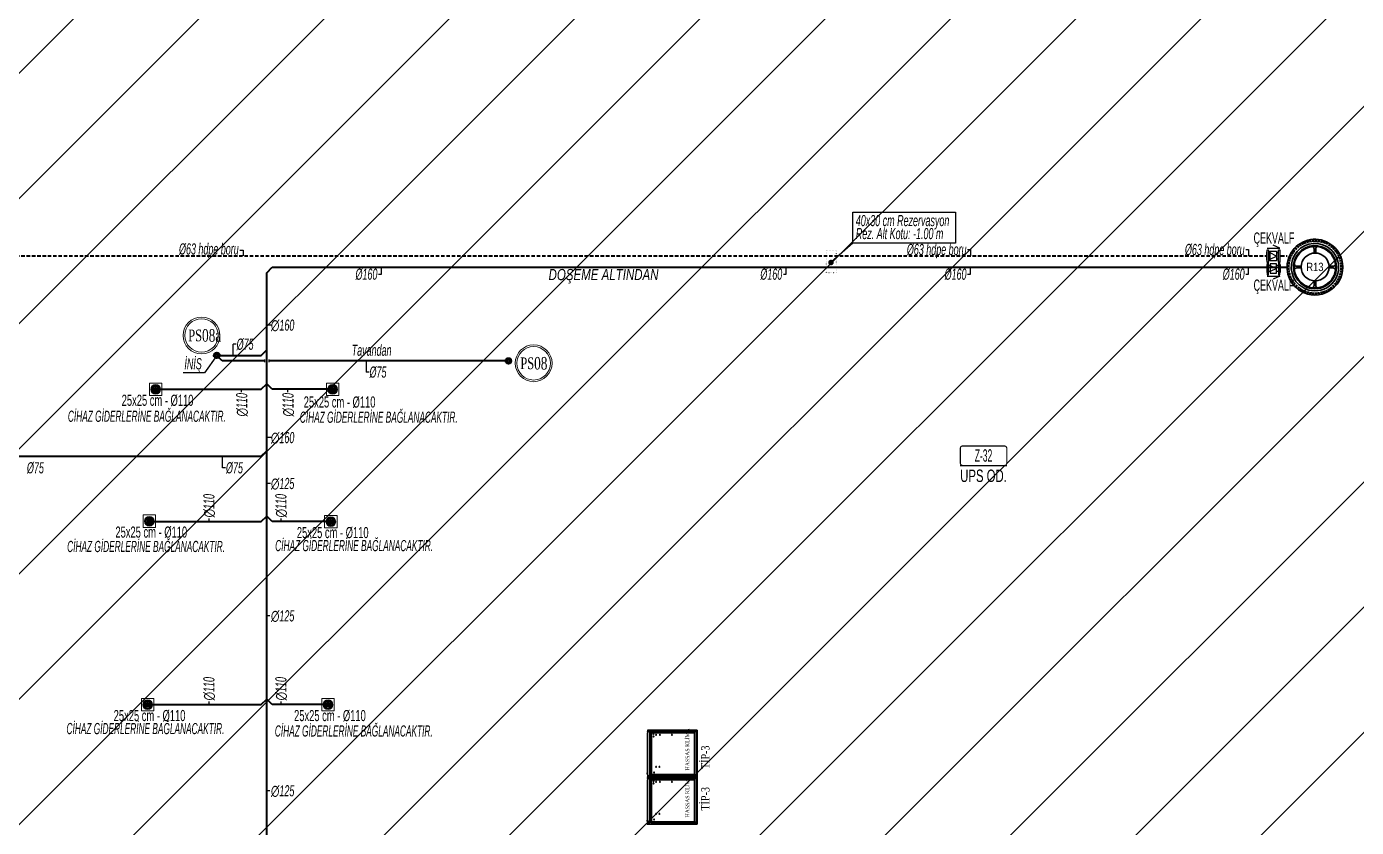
# Model space of a CAD drawing. Header units: centimetres. Extents: x 372964 to 529194, y 28783 to 59011.
# Drawn here: x 496101 to 498484, y 53580 to 55016 of the extents above; entities that cross this region are included whole.
import ezdxf
from ezdxf.enums import TextEntityAlignment as Align
from ezdxf.lldxf.tags import DXFTag

# ---------------------------------------------------------------- set-up
doc = ezdxf.new("R2010")
doc.units = ezdxf.units.CM
doc.linetypes.add('DASHED2', pattern=[9.525, 6.35, -3.175])
doc.linetypes.add('DOT', pattern=[0.25, 0, -0.25])
doc.layers.get('0').update_dxf_attribs({"lineweight": 9})
for name, color, linetype in [('-M-MAHAL-DEBILER', 7, 'Continuous'), ('-M-MAHAL-ETIKET-NOT', 7, 'Continuous'), ('-M-MAHAL-ETIKET-NOTM', 7, 'Continuous'), ('-M-MAHAL-ETK-', 7, 'Continuous'), ('-M-MAHAL-HAVA-DEGISIM', 7, 'Continuous'), ('-M-MAHAL-NO', 7, 'Continuous'), ('-M-MAHAL-NOM', 7, 'Continuous')]:
    doc.layers.add(name, color=color, linetype=linetype)
for name, color, linetype, lineweight in [('0-KRCN REZ.', 4, 'Continuous', 30), ('0-KRCN-HVL-SANTRAL', 11, 'Continuous', 30), ('0-KRCN-M_PİSSU', 111, 'Continuous', 5), ('0-KRCN-SHT-CİHAZ NOTU', 3, 'Continuous', 35), ('0-KRCN-SHT-PİSSU-BORU', 220, 'PISSU_LINE50', 40), ('0-KRCN-SHT-ROGAR', 151, 'Continuous', 35), ('0-KRCN-SHT-YAZI-KOLADI-PİSSU', 1, 'Continuous', 35), ('0-KRCN-SHT-YAZI-ÇAP-PİSSU', 41, 'Continuous', 30), ('0-KRCN-SHT-ÇEKVALF', 4, 'Continuous', 25), ('0-MEKANİK İSTERLER', 6, 'Continuous', 25), ('0-MEKANİK NOTLAR', 4, 'Continuous', 25)]:
    doc.layers.add(name, color=color, linetype=linetype, lineweight=lineweight)
doc.styles.add('-M-ISSO-TEXT-TTF', font='ARIALN.TTF')
doc.styles.add('-M-MHLETK-NOT', font='romans.shx', dxfattribs={"width": 0.7})
doc.styles.add('-M-MHLETK-TEXT', font='ARIALN.TTF', dxfattribs={"width": 0.7})
doc.styles.add('MUF', font='isocpeur.ttf')
doc.styles.get("Standard").update_dxf_attribs({"font": 'ISOCP.SHX'})
doc.styles.add('style2', font='ARIALN.TTF', dxfattribs={"height": 0.1})
doc.styles.add('TROMANT', font='arial.ttf', dxfattribs={"width": 0.8})
doc.styles.add('YAZI', font='times.ttf')
doc.styles.add('ÇAP', font='arial.ttf', dxfattribs={"height": 18})
doc.styles.add('ÇAP-2', font='ARIALNBI.TTF')
doc.linetypes.add('PISSU_LINE50', pattern='A,50,-10,["C",MUF,S=10,R=0,X=1,Y=-5],0', length=60)
tags = doc.linetypes.add('PİSSU', pattern='A,1.5,-0.2,[")",Standard,S=0.2,R=0,X=-0.04,Y=-0.1],-0.03', length=1.73).pattern_tags.tags
tags[15:16] = [DXFTag(74, 4), DXFTag(75, 0), DXFTag(340, '0'), DXFTag(46, 1.0), DXFTag(50, 0.0), DXFTag(44, 0.0), DXFTag(45, 0.0)]
tags[4:5] = [DXFTag(74, 4), DXFTag(75, 0), DXFTag(340, '0'), DXFTag(46, 1.0), DXFTag(50, 0.0), DXFTag(44, 0.0), DXFTag(45, 0.0)]

# ---------------------------------------------------------------- blocks, each defined once
blk = doc.blocks.new('M-MHLETK-YNG')
at = {"layer": '-M-MAHAL-ETIKET-NOTM', "color": 3, "style": '-M-ISSO-TEXT-TTF', "width": 0.8, "flags": 8}
blk.add_attdef('MAH-ADI2', text='', height=1.11, dxfattribs=at).set_placement((0, -2.55), align=Align.MIDDLE_CENTER)
at = {"layer": '-M-MAHAL-HAVA-DEGISIM', "style": '-M-MHLETK-NOT', "width": 0.5, "flags": 8}
blk.add_attdef('HAVADEG', text='', height=0.6, dxfattribs=at).set_placement((0, 3.61), align=Align.MIDDLE_CENTER)
blk.add_wipeout([(-2.08, 1.74), (2.08, 1.74), (2.08, 0), (-2.08, 0)]).dxf.layer = '-M-MAHAL-ETK-'
at = {"layer": '-M-MAHAL-ETK-', "color": 0}
for p, q in [((-2.08, 0), (2.08, 0)), ((-1.16, 0), (-1.16, 0))]:
    blk.add_line(p, q, dxfattribs=at)
blk.add_lwpolyline([(-1.88, 1.74, 0.1, 0.1, 0), (1.88, 1.74, 0.1, 0.1, -0.414214), (2.08, 1.54, 0.1, 0.1, 0), (2.08, 0.2, 0.1, 0.1, -0.414214), (1.88, 0, 0.1, 0.1, 0), (-1.88, 0, 0.1, 0.1, -0.414214), (-2.08, 0.2, 0.1, 0.1, 0), (-2.08, 1.54, 0.1, 0.1, -0.414214)], format="xyseb", close=True, dxfattribs=at)
at = {"layer": '-M-MAHAL-DEBILER', "color": 4, "style": '-M-MHLETK-NOT', "width": 0.5, "flags": 8}
blk.add_attdef('DEBIS', text='', height=0.4, dxfattribs=at).set_placement((-2.17, 2.15), align=Align.MIDDLE_CENTER)
at = {"layer": '-M-MAHAL-DEBILER', "color": 191, "style": '-M-MHLETK-NOT', "width": 0.5, "flags": 8}
blk.add_attdef('DEBIR', text='', height=0.4, dxfattribs=at).set_placement((-1.61, 2.15), align=Align.MIDDLE_CENTER)
at = {"layer": '-M-MAHAL-DEBILER', "color": 31, "style": '-M-MHLETK-NOT', "width": 0.5, "flags": 8}
blk.add_attdef('DEBIF', text='', height=0.4, dxfattribs=at).set_placement((1.59, 2.15), align=Align.MIDDLE_CENTER)
at = {"layer": '-M-MAHAL-DEBILER', "color": 1, "style": '-M-MHLETK-NOT', "width": 0.5, "flags": 8}
blk.add_attdef('DEBIE', text='', height=0.4, dxfattribs=at).set_placement((2.32, 2.15), align=Align.MIDDLE_CENTER)
at = {"layer": '-M-MAHAL-ETIKET-NOT', "color": 3}
for tag, height, style, width, flags, p in [('KIS', 0.04, '-M-MHLETK-NOT', 0.5, 9, (-2.59, 1.62)), ('ALAN', 0.04, '-M-MHLETK-NOT', 0.5, 9, (-2.58, 1.56)), ('RH', 0.04, '-M-MHLETK-NOT', 0.5, 9, (-2.39, 1.62)), ('YUKSEKLIK', 0.04, '-M-MHLETK-NOT', 0.5, 9, (-2.32, 1.56)), ('YAZ', 0.04, '-M-MHLETK-NOT', 0.5, 9, (-2.18, 1.62)), ('MAH-ADI', 1.11, '-M-ISSO-TEXT-TTF', 0.8, 8, (0, -0.93))]:
    blk.add_attdef(tag, text='', height=height, dxfattribs=dict(at, style=style, width=width, flags=flags)).set_placement(p, align=Align.MIDDLE_CENTER)
at = {"layer": '-M-MAHAL-ETIKET-NOT', "color": 3, "style": '-M-MHLETK-NOT', "width": 0.5, "flags": 9}
for tag, p, height in [('HL', (-2.62, 1.49), 0.0286), ('KLKTR', (-2.62, 1.42), 0.04), ('RDY-BOY1', (-2.61, 1.37), 0.0286), ('RDY-BOY2', (-2.61, 1.32), 0.0286), ('RDY-BOY3', (-2.61, 1.27), 0.0286), ('RDY-BOY4', (-2.61, 1.22), 0.0286), ('HLA', (-2.52, 1.49), 0.0286), ('RDY-TIP1', (-2.5, 1.37), 0.0286), ('RDY-TIP2', (-2.5, 1.32), 0.0286), ('RDY-TIP3', (-2.5, 1.27), 0.0286), ('RDY-TIP4', (-2.5, 1.22), 0.0286), ('RDY-ADET1', (-2.39, 1.37), 0.0286), ('RDY-ADET2', (-2.39, 1.32), 0.0286), ('RDY-ADET3', (-2.39, 1.27), 0.0286), ('RDY-ADET4', (-2.39, 1.22), 0.0286), ('RDY-ISI1', (-2.27, 1.37), 0.0286), ('RDY-ISI2', (-2.27, 1.32), 0.0286), ('RDY-ISI3', (-2.27, 1.27), 0.0286), ('RDY-ISI4', (-2.27, 1.22), 0.0286), ('SHG', (-2.23, 1.49), 0.0286), ('AHU', (-2.23, 1.44), 0.0286), ('LHG', (-2.13, 1.49), 0.0286), ('RDY-BNP1', (-2.1, 1.37), 0.0286), ('RDY-BNP2', (-2.1, 1.32), 0.0286), ('RDY-BNP3', (-2.1, 1.27), 0.0286), ('RDY-BNP4', (-2.1, 1.22), 0.0286), ('HG', (-2.04, 1.49), 0.0286), ('HGA', (-1.96, 1.49), 0.0286), ('EF', (-1.96, 1.44), 0.0286), ('RDY-BNK1', (-1.96, 1.37), 0.0286), ('RDY-BNK2', (-1.96, 1.32), 0.0286), ('RDY-BNK3', (-1.96, 1.27), 0.0286), ('RDY-BNK4', (-1.96, 1.22), 0.0286), ('KON-BOY1', (-2.61, 1.14), 0.0286), ('KON-BOY2', (-2.61, 1.09), 0.0286), ('KON-BOY3', (-2.61, 1.04), 0.0286), ('FCU-TIP1', (-2.61, 0.96), 0.0286), ('FCU-TIP2', (-2.61, 0.91), 0.0286), ('FCU-TIP3', (-2.61, 0.86), 0.0286), ('VRV-TIP1', (-2.61, 0.76), 0.0286), ('VRV-TIP2', (-2.61, 0.71), 0.0286), ('FCU-ADET1', (-2.52, 0.96), 0.0286), ('FCU-ADET2', (-2.52, 0.91), 0.0286), ('FCU-ADET3', (-2.52, 0.86), 0.0286), ('VRV-ADET1', (-2.52, 0.76), 0.0286), ('VRV-ADET2', (-2.52, 0.71), 0.0286), ('KON-TIP1', (-2.5, 1.14), 0.0286), ('KON-TIP2', (-2.5, 1.09), 0.0286), ('KON-TIP3', (-2.5, 1.04), 0.0286), ('FCU-KAP1', (-2.4, 0.96), 0.0286), ('FCU-KAP2', (-2.4, 0.91), 0.0286), ('FCU-KAP3', (-2.4, 0.86), 0.0286), ('VRV-KAP1', (-2.4, 0.76), 0.0286), ('VRV-KAP2', (-2.4, 0.71), 0.0286), ('KON-ADET1', (-2.39, 1.14), 0.0286), ('KON-ADET2', (-2.39, 1.09), 0.0286), ('KON-ADET3', (-2.39, 1.04), 0.0286), ('FCU-DUY1', (-2.27, 0.96), 0.0286), ('FCU-DUY2', (-2.27, 0.91), 0.0286), ('FCU-DUY3', (-2.27, 0.86), 0.0286), ('VRV-DUY1', (-2.27, 0.76), 0.0286), ('VRV-DUY2', (-2.27, 0.71), 0.0286), ('KON-ISI1', (-2.27, 1.14), 0.0286), ('KON-ISI2', (-2.27, 1.09), 0.0286), ('KON-ISI3', (-2.27, 1.04), 0.0286), ('FCU-SOG1', (-2.15, 0.96), 0.0286), ('FCU-SOG2', (-2.15, 0.91), 0.0286), ('FCU-SOG3', (-2.15, 0.86), 0.0286), ('VRV-SOG1', (-2.15, 0.76), 0.0286), ('VRV-SOG2', (-2.15, 0.71), 0.0286), ('KON-BNP1', (-2.1, 1.14), 0.0286), ('KON-BNP2', (-2.1, 1.09), 0.0286), ('KON-BNP3', (-2.1, 1.04), 0.0286), ('FCU-ISI1', (-2.04, 0.96), 0.0286), ('FCU-ISI2', (-2.04, 0.91), 0.0286), ('FCU-ISI3', (-2.04, 0.86), 0.0286), ('VRV-ISI1', (-2.04, 0.76), 0.0286), ('VRV-ISI2', (-2.04, 0.71), 0.0286), ('KON-BNK1', (-1.96, 1.14), 0.0286), ('KON-BNK2', (-1.96, 1.09), 0.0286), ('KON-BNK3', (-1.96, 1.04), 0.0286), ('FCU-DEBI1', (-1.95, 0.96), 0.0286), ('FCU-DEBI2', (-1.95, 0.91), 0.0286), ('FCU-DEBI3', (-1.95, 0.86), 0.0286), ('VRV-DEBI1', (-1.95, 0.76), 0.0286), ('VRV-DEBI2', (-1.95, 0.71), 0.0286), ('FCU-BNP1', (-1.83, 0.96), 0.0286), ('FCU-BNP2', (-1.83, 0.91), 0.0286), ('FCU-BNP3', (-1.83, 0.86), 0.0286), ('VRV-BNP1', (-1.83, 0.76), 0.0286), ('VRV-BNP2', (-1.83, 0.71), 0.0286), ('FCU-BNK1', (-1.61, 0.96), 0.0286), ('FCU-BNK2', (-1.61, 0.91), 0.0286), ('FCU-BNK3', (-1.61, 0.86), 0.0286), ('VRV-BNK1', (-1.61, 0.76), 0.0286), ('VRV-BNK2', (-1.61, 0.71), 0.0286)]:
    blk.add_attdef(tag, p, '', height=height, dxfattribs=at)
at = {"layer": '-M-MAHAL-HAVA-DEGISIM', "style": '-M-MHLETK-NOT', "width": 0.5, "flags": 8}
blk.add_attdef('HAVA', text='', height=0.6, dxfattribs=at).set_placement((0, 2.4), align=Align.MIDDLE_CENTER)
at = {"layer": '-M-MAHAL-NO', "color": 7, "style": '-M-MHLETK-TEXT', "width": 0.6, "flags": 8}
blk.add_attdef('MAH-NO', text='', height=1.11, dxfattribs=at).set_placement((0, 0.89), align=Align.MIDDLE_CENTER)
at = {"layer": '-M-MAHAL-NOM', "color": 7, "style": '-M-MHLETK-TEXT', "width": 0.6, "flags": 8}
blk.add_attdef('MAH-NOM', text='', height=1.11, dxfattribs=at).set_placement((0, 0.89), align=Align.MIDDLE_CENTER)
blk = doc.blocks.new('G$CD316F46C')
at = {"layer": '0-KRCN-SHT-ROGAR'}
for p, q in [((-8.6, 45.1), (-9.1, 48.1)), ((-7.1, 45.4), (-7.5, 48.4)), ((-3.9, 45.8), (-4.1, 48.8)), ((-2.3, 45.9), (-2.5, 48.9)), ((0.9, 45.9), (1, 48.9)), ((2.4, 45.8), (2.6, 48.8)), ((5.6, 45.5), (6, 48.5)), ((7.2, 45.3), (7.6, 48.3)), ((-39.1, 24.2), (-41.6, 25.7)), ((-38.2, 25.5), (-40.7, 27.1)), ((-36.4, 28.1), (-38.8, 29.9)), ((-35.4, 29.3), (-37.7, 31.2)), ((-33.3, 31.7), (-35.5, 33.8)), ((-32.2, 32.8), (-34.3, 35)), ((-29.8, 35), (-31.8, 37.3)), ((-28.6, 36), (-30.5, 38.3)), ((-26.1, 37.9), (-27.8, 40.4)), ((-24.8, 38.7), (-26.4, 41.3)), ((-22, 40.4), (-23.4, 43)), ((-20.6, 41.1), (-22, 43.8)), ((-17.7, 42.4), (-18.9, 45.2)), ((-16.3, 43), (-17.3, 45.8)), ((-13.2, 44), (-14.1, 46.9)), ((-11.7, 44.4), (-12.5, 47.4)), ((10.3, 44.7), (11, 47.6)), ((11.8, 44.3), (12.6, 47.2)), ((14.9, 43.3), (15.9, 46.2)), ((16.3, 42.8), (17.4, 45.6)), ((19.3, 41.5), (20.6, 44.2)), ((20.7, 40.8), (22, 43.5)), ((23.5, 39.2), (25, 41.8)), ((24.8, 38.4), (26.4, 40.9)), ((27.4, 36.6), (29.2, 38.9)), ((28.6, 35.6), (30.5, 37.9)), ((31, 33.5), (33.1, 35.7)), ((32.1, 32.4), (34.3, 34.5)), ((34.3, 30), (36.6, 32)), ((35.3, 28.8), (37.6, 30.7)), ((37.2, 26.2), (39.7, 28)), ((38.1, 25), (40.6, 26.6)), ((-45.7, 2.7), (-48.7, 2.8)), ((-45.6, 4.2), (-48.6, 4.5)), ((-45.2, 7.4), (-48.2, 7.9)), ((-44.9, 8.9), (-47.9, 9.5)), ((-44.2, 12.1), (-47.1, 12.8)), ((-43.8, 13.5), (-46.7, 14.4)), ((-42.8, 16.6), (-45.6, 17.7)), ((-42.2, 18), (-45, 19.2)), ((-40.8, 20.9), (-43.5, 22.3)), ((-40.1, 22.3), (-42.8, 23.8)), ((39.7, 22.2), (42.3, 23.6)), ((40.4, 20.8), (43.1, 22.2)), ((41.7, 17.9), (44.5, 19.1)), ((42.3, 16.5), (45.1, 17.5)), ((43.3, 13.4), (46.2, 14.3)), ((43.8, 11.9), (46.7, 12.7)), ((44.5, 8.8), (47.4, 9.3)), ((44.7, 7.3), (47.7, 7.7)), ((45.1, 4.1), (48.1, 4.3)), ((45.2, 2.5), (48.2, 2.7)), ((-45.7, -0.6), (-48.7, -0.6)), ((-45.7, -2.1), (-48.7, -2.3)), ((-45.4, -5.3), (-48.4, -5.7)), ((-45.1, -6.8), (-48.1, -7.3)), ((-44.5, -10), (-47.5, -10.7)), ((-44.1, -11.5), (-47, -12.3)), ((-43.2, -14.6), (-46, -15.5)), ((-42.7, -16), (-45.5, -17.1)), ((-41.4, -19), (-44.1, -20.2)), ((-40.7, -20.3), (-43.4, -21.7)), ((-39.1, -23.2), (-41.7, -24.7)), ((40.1, -20.5), (42.8, -21.9)), ((40.8, -19.1), (43.5, -20.4)), ((42.1, -16.1), (44.9, -17.2)), ((42.6, -14.7), (45.5, -15.7)), ((43.6, -11.6), (46.5, -12.4)), ((44, -10.1), (46.9, -10.8)), ((44.6, -7), (47.6, -7.5)), ((44.8, -5.4), (47.8, -5.8)), ((45.2, -0.7), (48.2, -0.8)), ((45.2, -2.2), (48.2, -2.4)), ((-38.3, -24.5), (-40.8, -26.1)), ((-36.5, -27.1), (-38.9, -28.9)), ((-35.5, -28.3), (-37.8, -30.2)), ((-33.4, -30.7), (-35.6, -32.8)), ((-32.3, -31.8), (-34.4, -34)), ((-29.9, -34), (-31.9, -36.3)), ((-28.8, -35), (-30.6, -37.4)), ((-26.2, -36.9), (-27.9, -39.4)), ((-24.9, -37.8), (-26.5, -40.3)), ((-22.1, -39.4), (-23.6, -42.1)), ((-20.8, -40.2), (-22.1, -42.8)), ((-17.8, -41.5), (-19, -44.3)), ((-16.4, -42.1), (-17.5, -44.9)), ((-13.4, -43.1), (-14.2, -46)), ((-11.9, -43.5), (-12.6, -46.4)), ((-8.7, -44.2), (-9.3, -47.2)), ((-7.2, -44.5), (-7.7, -47.5)), ((-4, -44.9), (-4.3, -47.9)), ((-2.5, -45), (-2.6, -48)), ((0.7, -45), (0.8, -48)), ((2.3, -45), (2.5, -48)), ((5.5, -44.7), (5.9, -47.7)), ((7, -44.5), (7.5, -47.4)), ((10.2, -43.8), (10.9, -46.8)), ((11.7, -43.5), (12.5, -46.4)), ((14.7, -42.5), (15.7, -45.3)), ((16.2, -42), (17.3, -44.8)), ((19.1, -40.7), (20.4, -43.4)), ((20.5, -40), (21.9, -42.7)), ((23.3, -38.4), (24.9, -41)), ((24.7, -37.6), (26.3, -40.1)), ((27.3, -35.8), (29.1, -38.2)), ((28.5, -34.8), (30.4, -37.1)), ((30.9, -32.7), (33, -34.9)), ((32, -31.6), (34.2, -33.7)), ((34.2, -29.3), (36.5, -31.2)), ((35.2, -28.1), (37.5, -30)), ((37.1, -25.5), (39.6, -27.2)), ((38, -24.2), (40.5, -25.8))]:
    blk.add_line(p, q, dxfattribs=at)
at = {"layer": '0-KRCN-SHT-ROGAR', "color": 120}
for p, q in [((-1.7, 24.9), (-1.7, 33.1)), ((1.4, 25), (1.4, 33.1)), ((-24.9, 2), (-32.9, 2)), ((24.9, 1.9), (32.4, 1.9)), ((-25, -1.1), (-32.9, -1.1)), ((25, -1.2), (32.4, -1.2)), ((-1.8, -24.9), (-1.8, -32.2)), ((1.3, -25), (1.3, -32.2))]:
    blk.add_line(p, q, dxfattribs=at)
blk.add_circle((0, 0), 25, dxfattribs=at)
at = {"layer": '0-KRCN-SHT-ROGAR'}
for radius, start, end in [(50, 329.911, 149.911), (48.5, 98.6265, 100.5734), (48.5, 92.6265, 94.5734), (48.5, 86.6265, 88.5734), (48.5, 80.6265, 82.5734), (50, 149.911, 329.911), (48.5, 146.6265, 148.5734), (48.5, 140.6265, 142.5734), (42.5, 329.911, 149.911), (48.5, 134.6265, 136.5734), (48.5, 128.6265, 130.5734), (48.5, 122.6265, 124.5734), (48.5, 116.6265, 118.5734), (48.5, 110.6265, 112.5734), (48.5, 104.6265, 106.5734), (48.5, 74.6265, 76.5734), (48.5, 68.6265, 70.5734), (48.5, 62.6265, 64.5734), (48.5, 56.6265, 58.5734), (48.5, 50.6265, 52.5734), (48.5, 44.6265, 46.5734), (48.5, 38.6265, 40.5734), (48.5, 32.6265, 34.5734), (48.5, 175.2486, 177.1955), (48.5, 169.2486, 171.1955), (48.5, 163.2486, 165.1955), (48.5, 157.2486, 159.1955), (48.5, 151.2486, 153.1955), (42.5, 149.911, 329.911), (38.7, 149.911, 329.911), (37.2, 149.911, 329.911), (48.5, 26.6265, 28.5734), (48.5, 20.6265, 22.5734), (48.5, 14.6265, 16.5734), (48.5, 8.6265, 10.5734), (48.5, 2.6265, 4.5734), (48.5, 181.2486, 183.1955), (48.5, 187.2486, 189.1955), (48.5, 193.2486, 195.1955), (48.5, 199.2486, 201.1955), (48.5, 205.2486, 207.1955), (48.5, 332.6265, 334.5734), (48.5, 338.6265, 340.5734), (48.5, 344.6265, 346.5734), (48.5, 350.6265, 352.5734), (48.5, 356.6265, 358.5734), (48.5, 211.2486, 213.1955), (48.5, 217.2486, 219.1955), (48.5, 223.2486, 225.1955), (48.5, 229.2486, 231.1955), (48.5, 235.2486, 237.1955), (48.5, 241.2486, 243.1955), (48.5, 247.2486, 249.1955), (48.5, 253.2486, 255.1955), (48.5, 259.2486, 261.1955), (48.5, 277.2486, 279.1955), (48.5, 283.2486, 285.1955), (48.5, 289.2486, 291.1955), (48.5, 295.2486, 297.1955), (48.5, 301.2486, 303.1955), (48.5, 307.2486, 309.1955), (48.5, 313.2486, 315.1955), (48.5, 319.2486, 321.1955), (48.5, 325.2486, 327.1955), (48.5, 265.2486, 267.1955), (48.5, 271.2486, 273.1955)]:
    blk.add_arc((-0.3, 0.4), radius, start, end, dxfattribs=at)
at = {"layer": '0-KRCN-SHT-ROGAR', "color": 120}
for centre, radius, start, end in [((-0.3, 0.4), 38.7, 329.911, 149.911), ((-0.3, 0.4), 37.2, 329.911, 149.911), ((-6.2, 33.1), 4.52, 359.911, 71.7708), ((5.9, 33), 4.52, 108.3327, 179.911), ((-32.9, 6.5), 4.52, 198.0512, 269.911), ((32.4, 6.4), 4.52, 269.911, 341.7708), ((-32.9, -5.6), 4.52, 89.911, 161.4893), ((32.4, -5.7), 4.52, 18.3327, 89.911), ((-6.3, -32.2), 4.52, 288.0512, 359.911), ((5.8, -32.2), 4.52, 179.911, 251.4893)]:
    blk.add_arc(centre, radius, start, end, dxfattribs=at)
blk = doc.blocks.new('G$CADAFA931')
blk.add_wipeout([(-2, 4.8), (-1.7, 4.8), (-1.7, 7.5), (0, 7.5), (0, 3.7), (2.2, 3.7), (2.2, 5.6), (9.8, 5.6), (9.8, 3.7), (12, 3.7), (12, 7.5), (13.7, 7.5), (13.7, 4.8), (14, 4.8), (14, -4.8), (13.7, -4.8), (13.7, -7.5), (12, -7.5), (12, -3.7), (9.8, -3.7), (9.8, -5.6), (2.2, -5.6), (2.2, -3.7), (0, -3.7), (0, -7.5), (-1.7, -7.5), (-1.7, -4.8), (-2, -4.8)]).dxf.layer = '0-KRCN-SHT-ÇEKVALF'
at = {"layer": '0-KRCN-SHT-ÇEKVALF'}
for p, q in [((2.2, 3.7), (0, 3.7)), ((2.2, 3.7), (9.8, 0)), ((9.8, 0), (2.2, -3.7)), ((12, 3.7), (9.8, 3.7)), ((-1.7, -9.2), (13.7, -9.2)), ((2.2, -3.7), (0, -3.7)), ((13.7, -9.2), (5.5, -12.8)), ((9.8, 0), (9.8, 0)), ((12, -3.7), (9.8, -3.7))]:
    blk.add_line(p, q, dxfattribs=at)
for points in [[(-1.7, 4.8), (-2, 4.8), (-2, -4.8), (-1.7, -4.8)], [(5.2, -5.6), (9.8, -5.6), (9.8, 5.6), (2.2, 5.6), (2.2, -5.6), (5.2, -5.6)], [(13.7, 4.8), (14, 4.8), (14, -4.8), (13.7, -4.8)]]:
    blk.add_lwpolyline(points, dxfattribs=at)
for points in [[(-1.7, 7.5), (-1.7, -7.5), (0, -7.5), (0, 7.5)], [(12, 7.5), (12, -7.5), (13.7, -7.5), (13.7, 7.5)]]:
    blk.add_lwpolyline(points, close=True, dxfattribs=at)
blk = doc.blocks.new('A$C54E7696C')
at = {"layer": '0-KRCN-M_PİSSU', "color": 41}
for p, q in [((13.3, 7.5), (1.7, 7.5)), ((13.1, 9.1), (1.9, 9.1)), ((13.1, 5.9), (1.9, 5.9)), ((12.4, 4.3), (2.6, 4.3)), ((12.3, 10.7), (2.7, 10.7)), ((10.9, 2.7), (4.1, 2.7)), ((10.7, 12.3), (4.3, 12.3))]:
    blk.add_line(p, q, dxfattribs=at)
at = {"layer": '0-KRCN-M_PİSSU'}
blk.add_lwpolyline([(15, 0), (0, 0), (0, 15), (15, 15)], close=True, dxfattribs=at)
at = {"layer": '0-KRCN-M_PİSSU', "color": 41}
blk.add_circle((7.5, 7.4), 5.83, dxfattribs=at)
blk = doc.blocks.new('*U36')
at = {"layer": '0-KRCN-M_PİSSU', "color": 124}
blk.add_circle((0, 0), 8, dxfattribs=at)
at = {"layer": '0-KRCN-M_PİSSU', "color": 41}
for radius in [6.75, 5.25, 3.75, 2.25, 0.75]:
    blk.add_circle((0, 0), radius, dxfattribs=at)
blk = doc.blocks.new('A$C599c51df')
at = {"layer": '0-KRCN-M_PİSSU', "xscale": 1.493337490610429, "yscale": 1.493337490610429, "zscale": 1.493337490610429}
blk.add_blockref('A$C54E7696C', (0, 0), dxfattribs=at)
at = {"layer": '0-KRCN-M_PİSSU', "xscale": -1, "rotation": 180}
blk.add_blockref('*U36', (11.2, 11.2), dxfattribs=at)
blk = doc.blocks.new('SE2')
at = {"layer": '0-KRCN-HVL-SANTRAL', "color": 7, "linetype": 'Continuous'}
for p, q in [((270.7, 172.9), (270.7, 258.3)), ((270.7, 258.3), (270.9, 258.3)), ((273, 258.5), (270.9, 258.5)), ((270.9, 258.5), (270.9, 258.4)), ((273, 258.4), (270.9, 258.4)), ((270.9, 258.3), (270.9, 258.3)), ((270.9, 258.3), (273, 258.3)), ((270.9, 172.9), (270.9, 258.3)), ((273, 258.3), (273, 254.7)), ((273, 254.7), (273, 254.7)), ((273, 254.7), (273, 254.7)), ((273, 254.7), (273.2, 254.7)), ((273, 176.2), (273, 254.7)), ((273.1, 254.8), (273.1, 258.3)), ((273.1, 254.8), (273.2, 254.8)), ((273.2, 258.3), (273.3, 258.3)), ((273.2, 254.8), (273.2, 258.3)), ((273.2, 256.8), (273.3, 256.8)), ((273.9, 256.3), (273.2, 256.3)), ((352.7, 255.9), (273.2, 255.9)), ((273.2, 254.7), (273.2, 254.8)), ((273.2, 254.7), (273.2, 176.2)), ((275.8, 253.3), (273.2, 253.3)), ((273.3, 256.8), (273.3, 258.3)), ((352.6, 258.3), (273.3, 258.3)), ((273.3, 258.3), (273.3, 256.8)), ((352.6, 256.8), (273.3, 256.8)), ((273.4, 258.5), (352.5, 258.5)), ((273.4, 256.6), (273.4, 256.6)), ((352.5, 256.6), (273.4, 256.6)), ((275.9, 253.3), (273.6, 253.3)), ((273.6, 253.3), (273.6, 177.3)), ((273.9, 256.5), (273.9, 256.6)), ((351.9, 256.5), (273.9, 256.5)), ((273.9, 256.2), (273.9, 256.5)), ((351.9, 256.2), (273.9, 256.2)), ((274.2, 256.6), (274.2, 256.5)), ((274.2, 256.5), (351.6, 256.5)), ((276.1, 254), (275.8, 254)), ((275.8, 254), (275.8, 253.3)), ((275.9, 177.3), (275.9, 253.3)), ((276.1, 253.7), (276.1, 254)), ((276.1, 253.7), (349.7, 253.7)), ((276.1, 253.3), (276.1, 253.7)), ((349.7, 253.3), (276.1, 253.3)), ((349.7, 254), (350, 254)), ((349.7, 253.7), (349.7, 254)), ((349.7, 253.3), (349.7, 253.7)), ((352.3, 253.3), (349.9, 253.3)), ((349.9, 253.3), (349.9, 177.3)), ((350, 254), (350, 253.3)), ((352.7, 253.3), (350, 253.3)), ((351.6, 256.5), (351.6, 256.6)), ((351.9, 256.6), (351.9, 256.5)), ((351.9, 256.2), (351.9, 256.5)), ((352.7, 256.3), (351.9, 256.3)), ((352.3, 177.3), (352.3, 253.3)), ((352.5, 256.6), (352.5, 256.6)), ((352.7, 258.3), (352.6, 258.3)), ((352.6, 258.3), (352.6, 256.8)), ((352.6, 256.8), (352.6, 258.3)), ((352.7, 256.8), (352.6, 256.8)), ((352.7, 254.8), (352.7, 258.3)), ((352.7, 254.7), (352.7, 254.8)), ((352.8, 254.8), (352.7, 254.8)), ((352.9, 254.7), (352.7, 254.7)), ((352.7, 254.7), (352.7, 176.2)), ((354.9, 258.3), (352.8, 258.3)), ((352.8, 258.3), (352.8, 254.7)), ((352.8, 254.8), (352.8, 258.3)), ((352.9, 254.7), (352.8, 254.7)), ((352.9, 258.5), (354.9, 258.5)), ((352.9, 258.4), (354.9, 258.4)), ((352.9, 254.7), (352.9, 254.7)), ((352.9, 176.2), (352.9, 254.7)), ((354.9, 258.5), (354.9, 258.4)), ((354.9, 172.9), (354.9, 258.3)), ((354.9, 258.3), (354.9, 258.3)), ((355.1, 258.3), (354.9, 258.3)), ((355.1, 172.9), (355.1, 258.3)), ((270.7, 172.9), (270.9, 172.9)), ((270.9, 172.8), (270.9, 172.9)), ((270.9, 172.8), (272.7, 172.8)), ((270.9, 172.7), (270.9, 172.8)), ((272.8, 172.8), (270.9, 172.8)), ((270.9, 172.7), (272.7, 172.7)), ((272.8, 174.5), (272.8, 172.8)), ((273.2, 174.5), (272.8, 174.5)), ((272.8, 174.4), (273.8, 174.3)), ((273, 174.3), (272.8, 174.3)), ((273.7, 174.3), (272.8, 174.3)), ((272.8, 172.9), (272.8, 174.1)), ((272.9, 172.9), (272.9, 174.1)), ((273, 176.2), (273.2, 176.2)), ((273, 176.2), (273, 176.2)), ((273.2, 176.2), (273, 176.2)), ((273, 174.3), (273.6, 174.3)), ((273, 174.2), (273.6, 174.2)), ((273.2, 177.3), (275.8, 177.3)), ((273.2, 176.2), (273.2, 176.2)), ((273.2, 176.2), (273.2, 174.5)), ((273.2, 174.8), (274, 174.7)), ((273.2, 173.5), (273.2, 171.9)), ((273.3, 173.5), (273.3, 171.9)), ((273.3, 171.8), (275.3, 169.5)), ((274, 173.7), (273.4, 173.7)), ((274, 173.6), (273.4, 173.6)), ((274.2, 173.5), (273.4, 173.5)), ((273.4, 173.5), (273.4, 171.9)), ((273.4, 171.9), (275.4, 169.6)), ((273.4, 171.9), (275.4, 169.7)), ((273.5, 173.8), (273.5, 173.7)), ((352.3, 173.8), (273.5, 173.8)), ((273.6, 177.3), (275.9, 177.3)), ((273.7, 174.3), (273.6, 174.3)), ((273.6, 174.3), (273.6, 174.2)), ((273.8, 173.5), (274, 173.5)), ((274, 174.7), (273.9, 174.4)), ((274, 174.7), (274.2, 174.7)), ((274, 173.6), (274, 173.7)), ((274, 173.7), (274.2, 173.7)), ((274, 173.5), (274, 173.6)), ((274.1, 173.5), (274.1, 173.6)), ((274.2, 173.6), (274.1, 173.6)), ((274.2, 174.7), (352.7, 174.7)), ((274.2, 174.7), (275, 174.7)), ((274.2, 174.7), (274.2, 174.5)), ((351.7, 174.5), (274.2, 174.5)), ((274.2, 174.5), (274.2, 174.5)), ((274.2, 173.7), (351.7, 173.7)), ((274.2, 173.7), (274.2, 173.5)), ((274.2, 173.5), (274.2, 173.5)), ((274.2, 173.5), (274.2, 173.5)), ((274.2, 173.5), (274.2, 173.5)), ((351.7, 173.5), (274.2, 173.5)), ((275, 174.5), (275, 174.7)), ((275.4, 174.5), (275.5, 174.5)), ((275.4, 169.7), (275.5, 169.7)), ((275.5, 169.7), (275.5, 169.7)), ((275.5, 169.7), (350.4, 169.7)), ((275.5, 169.7), (275.5, 169.5)), ((275.5, 169.6), (275.5, 169.6)), ((275.5, 169.6), (275.5, 169.5)), ((275.5, 169.5), (275.5, 169.5)), ((350.4, 169.5), (275.5, 169.5)), ((275.8, 176.6), (275.8, 177.3)), ((276.1, 176.6), (275.8, 176.6)), ((275.8, 169.5), (275.8, 169.3)), ((278.6, 169.3), (275.8, 169.3)), ((275.8, 169.3), (278.6, 169.3)), ((275.8, 169.3), (276.1, 169)), ((276.1, 177.3), (349.7, 177.3)), ((276.1, 177.3), (276.1, 176.9)), ((276.1, 176.9), (276.1, 176.6)), ((349.7, 176.9), (276.1, 176.9)), ((278.3, 169), (276.1, 169)), ((276.2, 169), (278.3, 169)), ((278.3, 169), (278.6, 169.3)), ((278.6, 169.3), (278.6, 169.5)), ((315.3, 169.5), (315.3, 169)), ((315.9, 169), (315.3, 169)), ((315.9, 169), (315.9, 169.5)), ((333.4, 169), (315.9, 169)), ((333.4, 169.5), (333.4, 169)), ((334, 169), (333.4, 169)), ((334, 169), (334, 169.5)), ((349.7, 177.3), (349.7, 176.9)), ((349.7, 176.9), (349.7, 176.6)), ((349.7, 176.6), (350, 176.6)), ((349.9, 177.3), (352.3, 177.3)), ((350, 177.3), (352.7, 177.3)), ((350, 176.6), (350, 177.3)), ((350.4, 169.7), (350.4, 169.5)), ((350.4, 169.7), (350.4, 169.7)), ((350.4, 169.7), (350.5, 169.7)), ((350.4, 169.6), (350.4, 169.5)), ((350.4, 169.6), (350.4, 169.6)), ((350.4, 169.5), (350.4, 169.5)), ((350.5, 169.6), (352.5, 171.9)), ((350.5, 169.7), (352.5, 171.9)), ((350.5, 169.5), (352.6, 171.8)), ((351, 170.2), (351, 170.3)), ((351.7, 169.6), (351.1, 170.2)), ((351.2, 170.3), (351.4, 170.1)), ((352.4, 169.6), (351.4, 170.5)), ((351.4, 170.1), (351.6, 170.3)), ((351.7, 173.5), (351.7, 173.7)), ((351.7, 173.7), (351.8, 173.7)), ((351.7, 173.5), (351.7, 173.6)), ((351.7, 173.6), (351.7, 173.6)), ((352.5, 173.5), (351.7, 173.5)), ((351.7, 173.5), (351.7, 173.5)), ((351.7, 173.5), (351.7, 173.5)), ((351.7, 173.5), (351.7, 173.5)), ((352, 169.9), (351.7, 169.6)), ((351.7, 169.6), (352, 169.9)), ((351.7, 169.6), (351.7, 169.6)), ((352.4, 173.7), (351.8, 173.7)), ((351.8, 173.6), (351.8, 173.7)), ((352.4, 173.6), (351.8, 173.6)), ((351.8, 173.5), (351.8, 173.6)), ((351.8, 173.5), (352, 173.5)), ((352, 171.3), (351.9, 171.3)), ((352, 171.3), (352, 171.3)), ((352.1, 174.3), (352.2, 174.3)), ((352.2, 174.3), (352.2, 174.2)), ((352.2, 174.3), (352.8, 174.3)), ((352.2, 174.2), (352.8, 174.2)), ((352.3, 173.8), (352.3, 173.7)), ((352.4, 171.6), (352.6, 171.4)), ((352.5, 171.9), (352.5, 173.5)), ((352.5, 171.9), (352.5, 173.5)), ((352.6, 171.9), (352.6, 173.5)), ((352.6, 171.4), (353.5, 172.5)), ((352.7, 176.2), (352.7, 176.2)), ((352.9, 176.2), (352.7, 176.2)), ((352.7, 176.2), (352.7, 174.5)), ((352.7, 176.2), (352.9, 176.2)), ((352.7, 174.5), (352.7, 174.3)), ((352.7, 174.5), (353.1, 174.5)), ((352.9, 176.2), (352.9, 176.2)), ((352.9, 172.9), (352.9, 174.1)), ((353.4, 170.2), (352.9, 169.6)), ((353, 172.9), (353, 174.1)), ((353, 172.7), (353.1, 172.7)), ((353, 172), (353, 172.7)), ((353.1, 174.5), (353.1, 172.8)), ((353.1, 172.8), (354.9, 172.8)), ((354.9, 172.8), (353.1, 172.8)), ((354.9, 172.7), (353.1, 172.7)), ((353.1, 172.7), (353.1, 172.1)), ((353.4, 170.7), (353.6, 170.9)), ((354, 172.5), (354.6, 172)), ((354.6, 171.5), (354.1, 170.9)), ((354.2, 170.9), (354.1, 170.9)), ((354.2, 171), (354.2, 170.9)), ((354.5, 172.7), (354.5, 172)), ((354.5, 172.7), (354.5, 172)), ((354.5, 172.1), (354.5, 172.7)), ((354.5, 171.4), (354.5, 171.3)), ((354.5, 171.4), (354.5, 171.3)), ((354.5, 171.3), (354.5, 171.3)), ((354.5, 171.3), (354.5, 171.3)), ((354.5, 171.3), (354.5, 171.3)), ((354.9, 172.8), (354.9, 172.9)), ((355.1, 172.9), (354.9, 172.9)), ((354.9, 172.7), (354.9, 172.8))]:
    blk.add_line(p, q, dxfattribs=at)
blk.add_lwpolyline([(270.7, 258.5), (355.1, 258.5), (355.1, 169.5), (270.7, 169.5)], close=True, dxfattribs=at)
for centre, radius in [((274, 251.9), 0.35), ((351.8, 251.9), 0.35), ((274, 227.5), 0.35), ((351.8, 227.5), 0.35), ((274, 203.1), 0.35), ((289.2, 190.8), 0.9), ((346.6, 213.3), 0.9), ((346.8, 191.8), 0.9), ((351.8, 203.1), 0.35), ((274, 178.7), 0.35), ((279.2, 181.3), 0.9), ((289.2, 184.8), 0.9), ((343.6, 180.4), 0.9), ((346.8, 185), 0.9), ((348.3, 180.4), 0.9), ((351.8, 178.7), 0.35)]:
    blk.add_circle(centre, radius, dxfattribs=at)
for centre, radius, start, end in [((270.9, 258.3), 0.2, 90, 180), ((270.9, 258.3), 0.1, 90, 180), ((273, 258.3), 0.2, 0, 90), ((273, 258.3), 0.1, 0, 90), ((273.4, 258.3), 0.2, 90, 180), ((273.4, 256.8), 0.2, 180, 270), ((273.4, 258.3), 0.1, 157.5, 180), ((352.5, 258.3), 0.2, 0, 90), ((352.5, 256.8), 0.2, 270, 0), ((352.5, 258.3), 0.1, 0, 32.8923), ((352.9, 258.3), 0.2, 90, 180), ((352.9, 258.3), 0.1, 90, 180), ((354.9, 258.3), 0.2, 0, 90), ((354.9, 258.3), 0.1, 0, 90), ((270.9, 172.9), 0.2, 180, 270), ((270.9, 172.9), 0.1, 180, 270), ((272.7, 172.9), 0.2, 270, 0), ((272.7, 172.9), 0.1, 270, 0), ((273, 174.1), 0.2, 90, 180), ((273, 174.1), 0.1, 90, 180), ((273.4, 173.5), 0.2, 90, 180), ((273.4, 171.9), 0.2, 180, 222), ((273.4, 173.5), 0.1, 90, 180), ((273.4, 171.9), 0.1, 180, 222), ((274.2, 173.8), 0.65, 90, 180), ((273.8, 173.3), 0.2, 90, 112.3795), ((274, 173.6), 0.1, 0, 90), ((275, 174), 0.7, 50.2113, 90), ((275.5, 169.7), 0.2, 222, 270), ((275.5, 169.7), 0.1, 222, 270), ((275, 174), 0.7, 45.9033, 50.2113), ((275.9, 169.3), 0.05, 180, 225), ((276.2, 169), 0.05, 225, 270), ((278.3, 169), 0.05, 270, 315), ((278.6, 169.3), 0.05, 315, 0), ((350.4, 169.7), 0.1, 270, 318), ((350.4, 169.7), 0.2, 270, 318), ((351.7, 173.8), 0.65, 0, 90), ((351.8, 173.6), 0.1, 90, 180), ((352, 173.3), 0.2, 67.6205, 90), ((352.4, 173.5), 0.2, 0, 90), ((352.4, 173.5), 0.1, 0, 90), ((352.7, 169.9), 0.381, 228, 318), ((352.4, 171.9), 0.1, 318, 0), ((352.4, 171.9), 0.2, 318, 0), ((352.8, 174.1), 0.2, 0, 90), ((352.8, 174.1), 0.1, 0, 90), ((353.1, 172.9), 0.2, 180, 270), ((353.1, 172.9), 0.1, 180, 270), ((353.2, 170.4), 0.381, 318, 48), ((353.8, 172.2), 0.381, 48, 138), ((353.8, 171.2), 0.381, 228, 318), ((354.2, 171.3), 0.38, 270, 0), ((354.2, 171.3), 0.3, 275.5701, 0), ((354.2, 171.3), 0.38, 270, 0), ((354.3, 171.7), 0.381, 318, 48), ((354.9, 172.9), 0.1, 270, 0), ((354.9, 172.9), 0.2, 270, 0)]:
    blk.add_arc(centre, radius, start, end, dxfattribs=at)
for centre, major_axis, start_param, end_param in [((273.4, 256.8), (0, 0.2), 1.570796, 3.141593), ((352.5, 256.8), (0, -0.2), 0, 1.570796)]:
    blk.add_ellipse(centre, major_axis=major_axis, ratio=0.5, start_param=start_param, end_param=end_param, dxfattribs=at)
for points in [[(273.4, 258.5), (273.4, 258.5), (273.4, 258.5), (273.3, 258.4), (273.3, 258.4), (273.3, 258.4), (273.3, 258.4), (273.3, 258.3), (273.3, 258.3), (273.3, 258.3)], [(352.6, 258.3), (352.6, 258.3), (352.6, 258.3), (352.5, 258.4), (352.5, 258.4), (352.5, 258.4), (352.5, 258.4), (352.5, 258.5), (352.5, 258.5), (352.5, 258.5)]]:
    blk.add_open_spline(points, degree=3, knots=[0, 0, 0, 0, 0.25, 0.25, 0.5, 0.5, 0.75, 0.75, 1, 1, 1, 1], dxfattribs=at)
blk.add_point((270.7, 169.5), dxfattribs=at)
blk = doc.blocks.new('A$C354C280E')
at = {"layer": '0-KRCN-SHT-YAZI-KOLADI-PİSSU', "color": 6, "lineweight": 20}
for radius in [22, 20]:
    blk.add_circle((0, 0), radius, dxfattribs=at)
at = {"layer": '0-KRCN-SHT-YAZI-KOLADI-PİSSU', "color": 6, "style": 'YAZI', "width": 0.7}
blk.add_text('PS', height=14, rotation=360, dxfattribs=at).set_placement((0.6, 0), align=Align.MIDDLE_RIGHT)
blk.add_attdef('99', text='', height=14, rotation=360, dxfattribs=at).set_placement((0.6, 0), align=Align.MIDDLE_LEFT)

msp = doc.modelspace()

# ---------------------------------------------------------------- hatches: boundary and pattern name
h = msp.add_hatch()
h.set_pattern_fill('ANSI31', color=8, scale=50, style=0)
h.paths.add_polyline_path([(475400, 51640), (498580, 51640), (498580, 57840), (475400, 57840)])
at = {"layer": '0-KRCN-SHT-PİSSU-BORU'}
h = msp.add_hatch(dxfattribs=at)
h.set_pattern_fill('ANSI37', color=256, scale=0.2, angle=180)
h.set_pattern_definition([(45, (493064.80194, 62831.62955), (-0.449012806, 0.449012806), []), (135, (493064.80194, 62831.62955), (-0.449012806, -0.449012806), [])])
h.paths.add_polyline_path([(496445.047, 54426.493, 1), (496439.047, 54426.493, 1)])
h.paths.add_polyline_path([(496447.047, 54426.493, 1), (496437.047, 54426.493, 1)])
h = msp.add_hatch(dxfattribs=at)
h.set_pattern_fill('ANSI37', color=256, scale=0.2, angle=180)
h.set_pattern_definition([(45, (493587.50106, 62821.6992), (-0.449012806, 0.449012806), []), (135, (493587.50106, 62821.6992), (-0.449012806, -0.449012806), [])])
h.paths.add_polyline_path([(496967.746, 54416.563, 1), (496961.746, 54416.563, 1)])
h.paths.add_polyline_path([(496969.746, 54416.563, 1), (496959.746, 54416.563, 1)])
at = {"layer": '0-KRCN-SHT-YAZI-ÇAP-PİSSU', "linetype": 'Continuous'}
h = msp.add_hatch(color=256, dxfattribs=at)
h.dxf.hatch_style = 1
edge = h.paths.add_edge_path()
edge.add_arc((497542.814, 54592.991), 5, 0, 360)

# ---------------------------------------------------------------- linework, layer by layer
at = {"layer": '0-KRCN REZ.', "linetype": 'DOT', "ltscale": 10}
msp.add_lwpolyline([(497534.746, 54574.685), (497534.746, 54614.685), (497552.313, 54614.685), (497552.313, 54574.685)], close=True, dxfattribs=at)
at = {"layer": '0-KRCN-SHT-PİSSU-BORU'}
for p, q in [((496531.551, 54574.685), (496541.551, 54584.685)), ((496531.551, 52235.631), (496531.551, 54574.685)), ((496521.551, 54426.493), (496531.551, 54436.493)), ((496442.047, 54426.493), (496521.551, 54426.493)), ((496451.977, 54416.563), (496442.047, 54426.493)), ((496527.832, 54416.563), (496451.977, 54416.563)), ((496964.746, 54416.563), (496535.271, 54416.563)), ((496332.535, 54365.581), (496521.551, 54365.581)), ((496521.551, 54365.581), (496531.551, 54375.581)), ((496541.551, 54365.581), (496531.551, 54375.581)), ((496649.854, 54365.581), (496541.551, 54365.581)), ((495313.979, 54245.447), (496521.551, 54245.447)), ((496521.551, 54245.447), (496531.551, 54255.447)), ((496321.276, 54128.342), (496521.551, 54128.342)), ((496521.551, 54128.342), (496531.551, 54138.342)), ((496541.551, 54128.342), (496531.551, 54138.342)), ((496646.433, 54128.342), (496541.551, 54128.342)), ((496318.168, 53800.209), (496521.551, 53800.209)), ((496521.551, 53800.209), (496531.551, 53810.209)), ((496541.551, 53800.209), (496531.551, 53810.209)), ((496641.476, 53800.209), (496541.551, 53800.209))]:
    msp.add_line(p, q, dxfattribs=at)
for centre, radius in [((496442.047, 54426.493), 5), ((496442.047, 54426.493), 3), ((496964.746, 54416.563), 5), ((496964.746, 54416.563), 3)]:
    msp.add_circle(centre, radius, dxfattribs=at)
at = {"layer": '0-KRCN-SHT-YAZI-ÇAP-PİSSU', "linetype": 'Continuous'}
for p, q in [((497582.248, 54627.437), (497542.989, 54593.538)), ((496483.448, 54614.808), (496489.332, 54614.808)), ((496489.332, 54614.808), (496489.332, 54604.685)), ((497787.779, 54616.325), (497792.964, 54616.325)), ((497792.964, 54616.325), (497792.964, 54604.685)), ((498286.151, 54616.325), (498291.336, 54616.325)), ((498291.336, 54616.325), (498291.336, 54604.685)), ((496737.082, 54572.085), (496737.082, 54584.685)), ((497462.625, 54572.085), (497462.625, 54584.685)), ((497792.864, 54572.085), (497792.864, 54584.685)), ((498291.336, 54572.085), (498291.336, 54584.685)), ((496731.897, 54572.085), (496737.082, 54572.085)), ((497457.441, 54572.085), (497462.625, 54572.085)), ((497787.679, 54572.085), (497792.864, 54572.085)), ((498286.151, 54572.085), (498291.336, 54572.085)), ((496540.1, 54480.75), (496531.551, 54480.75)), ((496476.822, 54446.489), (496471.476, 54446.489)), ((496471.476, 54426.493), (496471.476, 54446.489)), ((496527.832, 54419.063), (496527.832, 54414.063)), ((496535.271, 54419.063), (496535.271, 54414.063)), ((496709.607, 54416.563), (496709.607, 54396.567)), ((496714.953, 54396.567), (496709.607, 54396.567)), ((496486.373, 54360.234), (496486.373, 54365.581)), ((496569.219, 54360.234), (496569.219, 54365.581)), ((496540.279, 54279.064), (496531.551, 54279.064)), ((496452.384, 54224.836), (496452.384, 54245.447)), ((496457.731, 54224.836), (496452.384, 54224.836)), ((496538.179, 54196.798), (496531.551, 54196.798)), ((496427.874, 54133.688), (496427.874, 54128.342)), ((496556.865, 54133.688), (496556.865, 54128.342)), ((496646.433, 54120.842), (496646.433, 54135.842)), ((496536.898, 53959.477), (496531.551, 53959.477)), ((496427.874, 53805.555), (496427.874, 53800.209)), ((496556.865, 53805.555), (496556.865, 53800.209)), ((496536.898, 53645.816), (496531.551, 53645.816))]:
    msp.add_line(p, q, dxfattribs=at)
at = {"layer": '0-KRCN-SHT-YAZI-ÇAP-PİSSU', "linetype": 'Continuous', "elevation": 0}
msp.add_lwpolyline([(497582.248, 54683.466), (497765.726, 54683.412), (497765.726, 54627.383), (497582.248, 54627.437)], close=True, dxfattribs=at)
at = {"layer": '0-KRCN-SHT-YAZI-ÇAP-PİSSU', "linetype": 'Continuous'}
msp.add_lwpolyline([(496442.047, 54426.493), (496419.832, 54395.304), (496381.815, 54395.304)], dxfattribs=at)

# ---------------------------------------------------------------- block references
at = {"layer": '0-KRCN-M_PİSSU', "linetype": 'PİSSU'}
for p in [(496321.335, 54354.381), (496638.654, 54354.381), (496310.075, 54118.011), (496635.233, 54117.142), (496306.968, 53789.009), (496630.276, 53789.009)]:
    msp.add_blockref('A$C599c51df', p, dxfattribs=at)
at = {"layer": '0-KRCN-SHT-ROGAR', "rotation": 90}
msp.add_blockref('G$CD316F46C', (498410.545, 54584.936), dxfattribs=at)
at = {"layer": '0-KRCN-SHT-YAZI-KOLADI-PİSSU', "color": 6, "lineweight": 20}
ref = msp.add_blockref('A$C354C280E', (496414.75, 54462.231), dxfattribs=dict(at, xscale=1.5, yscale=1.5, zscale=1.5))
ref.add_attrib('99', '08a', dxfattribs={"color": 6, "height": 22.5, "style": 'YAZI', "width": 0.7}).set_placement((496415.654, 54462.231), align=Align.MIDDLE_LEFT)
ref = msp.add_blockref('A$C354C280E', (497009.92, 54412.287), dxfattribs=dict(at, xscale=1.5, yscale=1.5, zscale=1.5))
ref.add_attrib('99', '08', dxfattribs={"color": 6, "height": 22.5, "style": 'YAZI', "width": 0.7}).set_placement((497010.824, 54412.287), align=Align.MIDDLE_LEFT)
at = {"layer": '0-MEKANİK İSTERLER', "color": 4, "xscale": -1, "rotation": 270}
for p in [(497044.473, 53399.333), (497044.473, 53314.933)]:
    msp.add_blockref('SE2', p, dxfattribs=at)

# ---------------------------------------------------------------- texts
at = {"layer": '0-KRCN-M_PİSSU', "style": 'ÇAP', "width": 0.6}
for p in [(496335.925, 54335.948, -0.458), (496662.163, 54332.833, -0.458), (496324.666, 54099.578, -0.458), (496649.823, 54098.709, -0.458), (496321.559, 53770.576, -0.458), (496644.866, 53770.576, -0.458)]:
    msp.add_text('25x25 cm - Ø110', height=20, dxfattribs=at).set_placement(p, align=Align.CENTER)
at = {"layer": '0-KRCN-SHT-CİHAZ NOTU', "linetype": 'Continuous', "style": 'ÇAP-2', "width": 0.65}
for p in [(496175.249, 54307.35), (496590.905, 54305.597), (496546.758, 54075.403), (496173.918, 54073.785), (496172.746, 53747.276), (496546.111, 53742.962)]:
    msp.add_text('CİHAZ GİDERLERİNE BAĞLANACAKTIR. ', height=20, dxfattribs=at).set_placement(p)
at = {"layer": '0-KRCN-SHT-ROGAR', "style": 'TROMANT', "width": 0.8}
msp.add_text('R13', height=15, dxfattribs=at).set_placement((498410.112, 54585.084), align=Align.MIDDLE)
at = {"layer": '0-KRCN-SHT-YAZI-ÇAP-PİSSU', "linetype": 'Continuous', "style": 'ÇAP-2', "width": 0.7}
for s, p in [('40x30 cm Rezervasyon', (497587.353, 54658.17)), ('Rez. Alt Kotu: -1.00 m', (497587.353, 54634.861))]:
    msp.add_text(s, height=20, dxfattribs=at).set_placement(p)
for s, p in [('%%C63 hdpe boru', (496481.395, 54617.284)), ('%%C63 hdpe boru', (497785.832, 54616.292)), ('%%C63 hdpe boru', (498284.204, 54616.292)), ('%%C160', (496729.95, 54572.117)), ('%%C160', (497455.493, 54572.117)), ('%%C160', (497785.732, 54572.117)), ('%%C160', (498284.204, 54572.117)), ('∅160', (496581.046, 54480.704)), ('%%C75', (496507.978, 54446.535)), ('Tavandan', (496755.206, 54435.748)), ('İNİŞ', (496415.193, 54411.434, 0.002)), ('%%C75', (496746.109, 54396.521)), ('∅160', (496581.046, 54279.018)), ('%%C75', (496132.162, 54224.882)), ('%%C75', (496488.887, 54224.882)), ('∅125', (496581.046, 54196.752)), ('∅125', (496581.046, 53959.431)), ('∅125', (496581.046, 53645.77))]:
    msp.add_text(s, height=20, dxfattribs=at).set_placement(p, align=Align.MIDDLE_RIGHT)
at = {"layer": '0-KRCN-SHT-YAZI-ÇAP-PİSSU', "linetype": 'Continuous', "style": 'ÇAP-2', "width": 0.9}
msp.add_text('DÖŞEME ALTINDAN', height=20, dxfattribs=at).set_placement((497036.711, 54571.335, -0.458), align=Align.MIDDLE_LEFT)
at = {"layer": '0-KRCN-SHT-YAZI-ÇAP-PİSSU', "linetype": 'Continuous', "style": 'ÇAP-2', "width": 0.7}
for p in [(496486.803, 54358.865), (496569.65, 54358.865), (496427.92, 54177.837), (496556.911, 54177.837), (496427.92, 53849.704), (496556.911, 53849.704)]:
    msp.add_text('∅110', height=20, rotation=90, dxfattribs=at).set_placement(p, align=Align.MIDDLE_RIGHT)
at = {"layer": '0-KRCN-SHT-ÇEKVALF', "style": 'style2', "width": 0.7}
msp.add_text('ÇEKVALF', height=20, dxfattribs=at).set_placement((498300.195, 54542.366))
at = {"layer": '0-MEKANİK NOTLAR', "style": 'YAZI', "width": 0.8}
for s, height, p in [('HASSAS KLİMA', 7, (497289.087, 53682.369)), ('TİP-3', 15, (497324.999, 53684.59)), ('HASSAS KLİMA', 7, (497289.087, 53597.969)), ('TİP-3', 15, (497324.999, 53610.107))]:
    msp.add_text(s, height=height, rotation=90, dxfattribs=at).set_placement(p)

# ---------------------------------------------------------------- next in the draw order: block references
at = {"layer": '-M-MAHAL-ETK-', "xscale": 20, "yscale": 20, "zscale": 20}
msp.add_blockref('M-MHLETK-YNG', (497816.216, 54229.118), dxfattribs=at).add_auto_attribs({'MAH-NO': 'Z-32', 'MAH-ADI': 'UPS OD.'})
at = {"layer": '0-KRCN-SHT-ÇEKVALF', "xscale": 1.5, "yscale": 1.5, "zscale": 1.5}
msp.add_blockref('G$CADAFA931', (498326.828, 54582.188), dxfattribs=at)

# ---------------------------------------------------------------- next in the draw order: linework, layer by layer
at = {"layer": '0-KRCN-SHT-PİSSU-BORU', "color": 1, "linetype": 'DASHED2'}
msp.add_line((494119.883, 54604.685), (498360.106, 54604.685), dxfattribs=at)
at = {"layer": '0-KRCN-SHT-PİSSU-BORU'}
msp.add_line((496541.551, 54584.685), (498360.106, 54584.685), dxfattribs=at)

# ---------------------------------------------------------------- next in the draw order: block references
at = {"layer": '0-KRCN-SHT-ÇEKVALF', "xscale": -1.5, "yscale": 1.5, "zscale": 1.5, "rotation": 180}
msp.add_blockref('G$CADAFA931', (498326.828, 54604.628), dxfattribs=at)

# ---------------------------------------------------------------- next in the draw order: texts
at = {"layer": '0-KRCN-SHT-ÇEKVALF', "style": 'style2', "width": 0.7}
msp.add_text('ÇEKVALF', height=20, dxfattribs=at).set_placement((498300.195, 54626.877))

doc.saveas('drawing.dxf')
